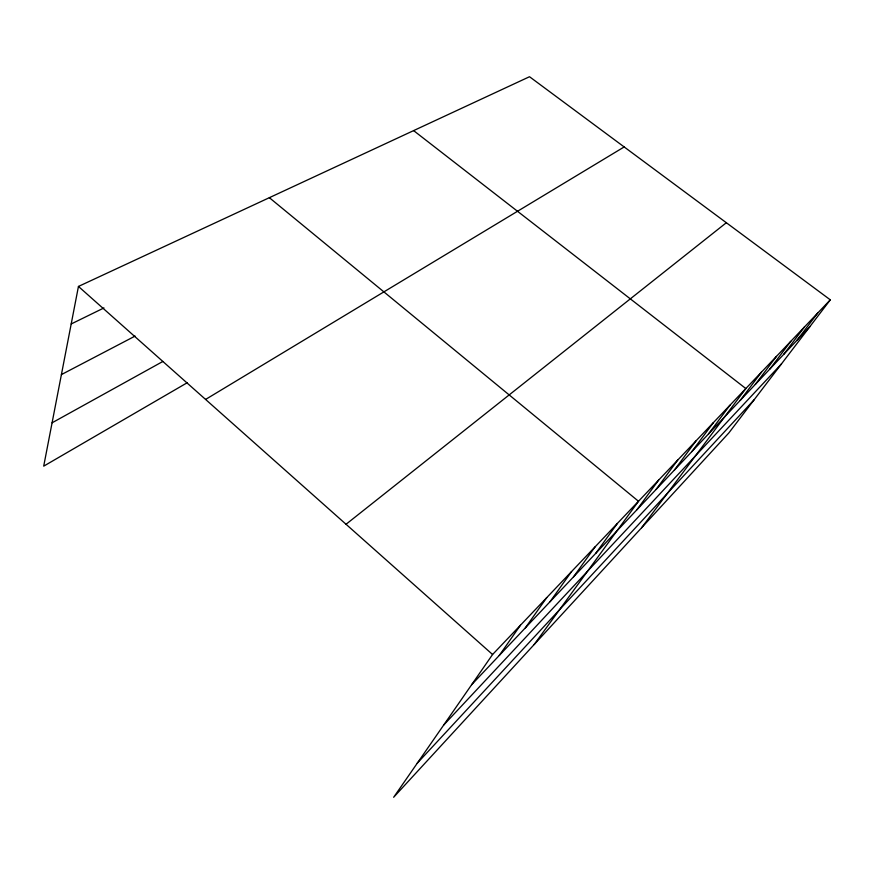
<?xml version="1.0" encoding="UTF-8"?>
<svg xmlns="http://www.w3.org/2000/svg" width="874" height="874" viewBox="0 0 874 874"><rect width="100%" height="100%" fill="white"/><g stroke="black" fill="none" stroke-linecap="round" stroke-linejoin="round"><path stroke-width="1.31" d="M830.3 299.837L492.575 654.506L393.65 797.274L728.861 432.914L830.3 299.837L529.513 76.726L78.452 286.443L43.7 466.159L187.112 382.801M499.283 655.456L520.434 625.249M525.372 627.838L546.72 597.652M550.063 601.694L571.552 571.574M573.475 576.906L595.063 546.884M595.707 553.384L617.339 523.482M534.123 644.586L638.501 501.272L269.356 197.688M636.938 509.728L658.603 480.154M656.101 489.451L677.732 460.063M674.378 470.103L695.966 440.922M691.837 451.618L713.348 422.655M708.519 433.952L729.954 405.219M641.625 527.732L745.828 388.548L413.621 130.608M740.245 400.368L761.472 372.116M755.322 384.407L776.429 356.406M769.786 369.112L790.762 341.363M783.65 354.429L804.484 326.942M796.957 340.336L817.66 313.121M417.248 763.221L754.054 399.866M443.686 725.07L781.509 363.846M471.676 684.67L809.75 326.8M346.038 524.269L726.338 222.728M205.587 399.44L624.178 146.941M52.09 422.798L162.826 361.486M61.409 374.596L135.109 336.075M71.198 323.97L103.962 307.932M78.452 286.443L492.575 654.506"/></g></svg>
